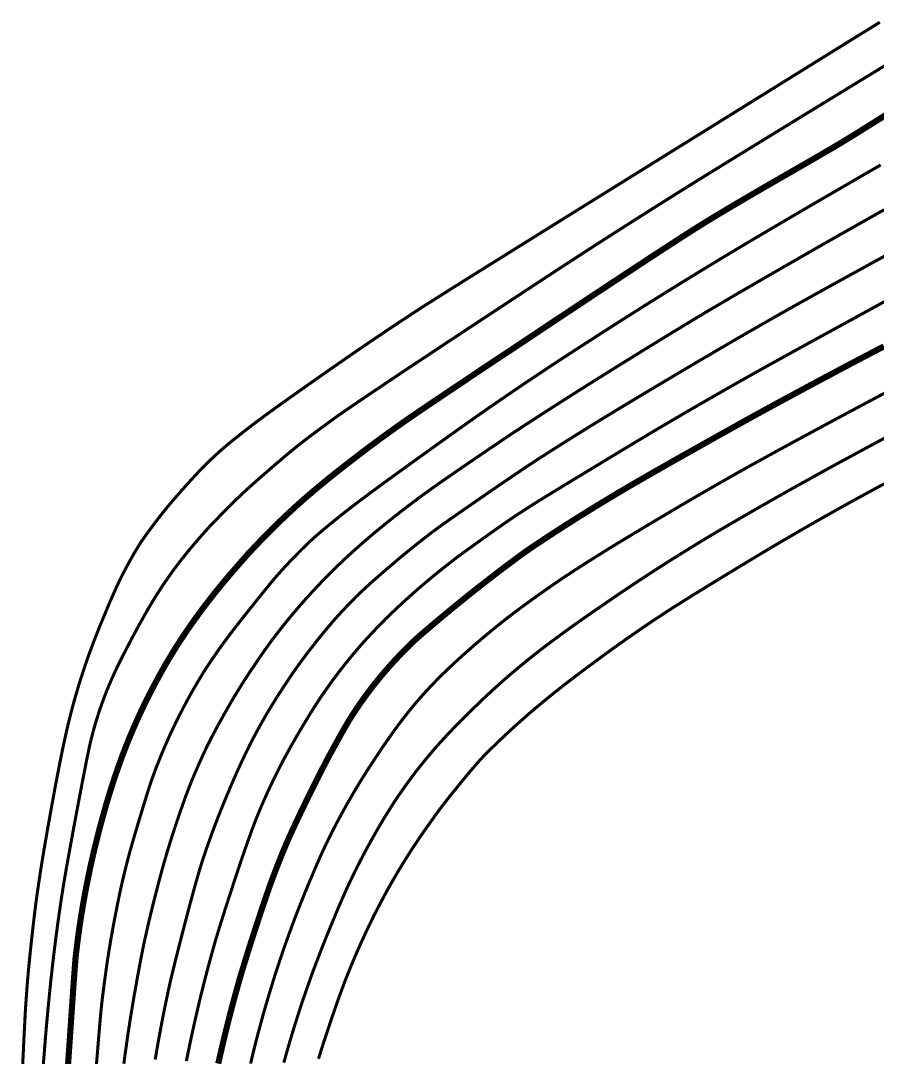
# Model space of a CAD drawing. Extents: x 36524600 to 36525730, y 2746759 to 2747713.
# Drawn here: x 36525086.26 to 36525107.36, y 2747667.17 to 2747692.71 of the extents above; entities that cross this region are included whole.
import ezdxf

# ---------------------------------------------------------------- set-up
doc = ezdxf.new("R2010")
doc.units = 0
doc.header["$LTSCALE"] = 1000
doc.header["$MEASUREMENT"] = 0
doc.layers.add('DGX', color=251, linetype='Continuous')

# ---------------------------------------------------------------- blocks, each defined once
blk = doc.blocks.new('dxt')
at = {"layer": 'DGX', "color": 253, "linetype": 'Continuous', "flags": 128}
for points, const_width in [([(36525087.365, 2747666.08), (36525087.447, 2747667.295), (36525087.513, 2747668.257), (36525087.562, 2747668.966), (36525087.595, 2747669.42), (36525087.611, 2747669.621), (36525087.62, 2747669.695), (36525087.628, 2747669.769), (36525087.637, 2747669.843), (36525087.646, 2747669.917), (36525087.655, 2747669.991), (36525087.665, 2747670.065), (36525087.674, 2747670.139), (36525087.684, 2747670.213), (36525087.695, 2747670.287), (36525087.705, 2747670.361), (36525087.716, 2747670.435), (36525087.727, 2747670.508), (36525087.738, 2747670.582), (36525087.75, 2747670.656), (36525087.762, 2747670.729), (36525087.774, 2747670.803), (36525087.786, 2747670.876), (36525087.799, 2747670.95), (36525087.812, 2747671.023), (36525087.825, 2747671.097), (36525087.838, 2747671.17), (36525087.852, 2747671.243), (36525087.866, 2747671.317), (36525087.88, 2747671.39), (36525087.894, 2747671.463), (36525087.909, 2747671.536), (36525087.923, 2747671.609), (36525087.939, 2747671.682), (36525087.954, 2747671.755), (36525087.969, 2747671.828), (36525087.985, 2747671.901), (36525088.001, 2747671.974), (36525088.018, 2747672.047), (36525088.034, 2747672.119), (36525088.051, 2747672.192), (36525088.068, 2747672.264), (36525088.085, 2747672.337), (36525088.103, 2747672.409), (36525088.121, 2747672.482), (36525088.139, 2747672.554), (36525088.157, 2747672.627), (36525088.176, 2747672.699), (36525088.194, 2747672.771), (36525088.213, 2747672.843), (36525088.232, 2747672.915), (36525088.252, 2747672.987), (36525088.272, 2747673.059), (36525088.292, 2747673.131), (36525088.311, 2747673.199), (36525088.328, 2747673.261), (36525088.343, 2747673.315), (36525088.357, 2747673.363), (36525088.368, 2747673.404), (36525088.378, 2747673.438), (36525088.386, 2747673.465), (36525088.392, 2747673.485), (36525088.398, 2747673.505), (36525088.406, 2747673.533), (36525088.417, 2747673.567), (36525088.43, 2747673.609), (36525088.445, 2747673.657), (36525088.462, 2747673.713), (36525088.482, 2747673.776), (36525088.504, 2747673.846), (36525088.528, 2747673.92), (36525088.552, 2747673.993), (36525088.576, 2747674.067), (36525088.601, 2747674.14), (36525088.626, 2747674.213), (36525088.651, 2747674.286), (36525088.677, 2747674.359), (36525088.703, 2747674.431), (36525088.729, 2747674.504), (36525088.756, 2747674.576), (36525088.783, 2747674.649), (36525088.811, 2747674.721), (36525088.839, 2747674.793), (36525088.867, 2747674.865), (36525088.895, 2747674.936), (36525088.924, 2747675.008), (36525088.954, 2747675.08), (36525088.986, 2747675.155), (36525089.018, 2747675.231), (36525089.052, 2747675.309), (36525089.087, 2747675.388), (36525089.123, 2747675.47), (36525089.161, 2747675.554), (36525089.2, 2747675.639), (36525089.242, 2747675.727), (36525089.286, 2747675.82), (36525089.334, 2747675.917), (36525089.384, 2747676.018), (36525089.438, 2747676.124), (36525089.494, 2747676.234), (36525089.554, 2747676.348), (36525089.617, 2747676.466), (36525089.682, 2747676.586), (36525089.748, 2747676.706), (36525089.816, 2747676.825), (36525089.885, 2747676.943), (36525089.955, 2747677.06), (36525090.026, 2747677.176), (36525090.098, 2747677.292), (36525090.172, 2747677.407), (36525090.247, 2747677.521), (36525090.323, 2747677.635), (36525090.4, 2747677.748), (36525090.478, 2747677.86), (36525090.557, 2747677.972), (36525090.637, 2747678.082), (36525090.718, 2747678.192), (36525090.801, 2747678.302), (36525090.884, 2747678.41), (36525090.968, 2747678.518), (36525091.053, 2747678.625), (36525091.139, 2747678.731), (36525091.226, 2747678.837), (36525091.313, 2747678.942), (36525091.402, 2747679.046), (36525091.491, 2747679.15), (36525091.576, 2747679.248), (36525091.652, 2747679.335), (36525091.718, 2747679.41), (36525091.775, 2747679.475), (36525091.823, 2747679.53), (36525091.861, 2747679.573), (36525091.89, 2747679.605), (36525091.91, 2747679.626), (36525091.927, 2747679.645), (36525091.95, 2747679.669), (36525091.977, 2747679.697), (36525092.009, 2747679.731), (36525092.047, 2747679.77), (36525092.089, 2747679.815), (36525092.137, 2747679.864), (36525092.189, 2747679.919), (36525092.244, 2747679.976), (36525092.3, 2747680.032), (36525092.355, 2747680.089), (36525092.411, 2747680.145), (36525092.467, 2747680.201), (36525092.524, 2747680.256), (36525092.58, 2747680.312), (36525092.637, 2747680.367), (36525092.695, 2747680.422), (36525092.752, 2747680.477), (36525092.81, 2747680.531), (36525092.867, 2747680.585), (36525092.925, 2747680.639), (36525092.984, 2747680.693), (36525093.042, 2747680.746), (36525093.101, 2747680.799), (36525093.161, 2747680.853), (36525093.224, 2747680.908), (36525093.289, 2747680.965), (36525093.356, 2747681.023), (36525093.426, 2747681.083), (36525093.498, 2747681.144), (36525093.573, 2747681.207), (36525093.65, 2747681.271), (36525093.732, 2747681.339), (36525093.822, 2747681.412), (36525093.921, 2747681.491), (36525094.027, 2747681.576), (36525094.142, 2747681.666), (36525094.265, 2747681.763), (36525094.396, 2747681.864), (36525094.536, 2747681.972), (36525094.679, 2747682.082), (36525094.824, 2747682.191), (36525094.969, 2747682.299), (36525095.114, 2747682.407), (36525095.26, 2747682.514), (36525095.407, 2747682.619), (36525095.554, 2747682.724), (36525095.702, 2747682.828), (36525095.889, 2747682.958), (36525096.153, 2747683.137), (36525096.495, 2747683.368), (36525096.913, 2747683.649), (36525097.409, 2747683.981), (36525097.982, 2747684.363), (36525098.633, 2747684.796), (36525099.361, 2747685.28), (36525100.091, 2747685.765), (36525100.748, 2747686.2), (36525101.333, 2747686.585), (36525101.846, 2747686.922), (36525102.286, 2747687.208), (36525102.654, 2747687.446), (36525102.949, 2747687.634), (36525103.172, 2747687.772), (36525103.365, 2747687.889), (36525103.57, 2747688.012), (36525103.787, 2747688.141), (36525104.017, 2747688.277), (36525104.258, 2747688.418), (36525104.512, 2747688.566), (36525104.778, 2747688.72), (36525105.057, 2747688.88), (36525105.329, 2747689.037), (36525105.578, 2747689.18), (36525105.803, 2747689.31), (36525106.003, 2747689.427), (36525106.181, 2747689.53), (36525106.334, 2747689.62), (36525106.463, 2747689.697), (36525106.568, 2747689.761), (36525106.675, 2747689.826), (36525106.807, 2747689.907), (36525106.965, 2747690.005), (36525107.148, 2747690.12), (36525107.358, 2747690.251), (36525107.593, 2747690.399)], 0.15), ([(36525088.113, 2747666.851), (36525088.152, 2747667.313), (36525088.183, 2747667.69), (36525088.208, 2747667.982), (36525088.226, 2747668.189), (36525088.237, 2747668.31), (36525088.246, 2747668.395), (36525088.256, 2747668.489), (36525088.268, 2747668.592), (36525088.282, 2747668.706), (36525088.298, 2747668.829), (36525088.315, 2747668.963), (36525088.334, 2747669.106), (36525088.355, 2747669.259), (36525088.377, 2747669.416), (36525088.4, 2747669.574), (36525088.424, 2747669.731), (36525088.45, 2747669.888), (36525088.476, 2747670.045), (36525088.503, 2747670.202), (36525088.532, 2747670.359), (36525088.561, 2747670.515), (36525088.59, 2747670.667), (36525088.618, 2747670.809), (36525088.644, 2747670.94), (36525088.669, 2747671.062), (36525088.692, 2747671.174), (36525088.714, 2747671.277), (36525088.734, 2747671.369), (36525088.753, 2747671.452), (36525088.771, 2747671.529), (36525088.789, 2747671.607), (36525088.808, 2747671.684), (36525088.827, 2747671.761), (36525088.846, 2747671.839), (36525088.865, 2747671.916), (36525088.885, 2747671.993), (36525088.905, 2747672.07), (36525088.927, 2747672.153), (36525088.953, 2747672.249), (36525088.984, 2747672.358), (36525089.019, 2747672.479), (36525089.058, 2747672.613), (36525089.101, 2747672.76), (36525089.148, 2747672.919), (36525089.2, 2747673.091), (36525089.252, 2747673.261), (36525089.299, 2747673.415), (36525089.341, 2747673.553), (36525089.379, 2747673.675), (36525089.413, 2747673.781), (36525089.442, 2747673.871), (36525089.466, 2747673.945), (36525089.486, 2747674.003), (36525089.504, 2747674.053), (36525089.522, 2747674.103), (36525089.54, 2747674.153), (36525089.559, 2747674.202), (36525089.577, 2747674.252), (36525089.596, 2747674.302), (36525089.615, 2747674.351), (36525089.635, 2747674.401), (36525089.654, 2747674.45), (36525089.674, 2747674.499), (36525089.693, 2747674.549), (36525089.713, 2747674.598), (36525089.734, 2747674.647), (36525089.754, 2747674.696), (36525089.775, 2747674.745), (36525089.795, 2747674.794), (36525089.816, 2747674.842), (36525089.838, 2747674.891), (36525089.859, 2747674.94), (36525089.88, 2747674.988), (36525089.902, 2747675.037), (36525089.924, 2747675.085), (36525089.946, 2747675.133), (36525089.969, 2747675.181), (36525089.991, 2747675.229), (36525090.014, 2747675.277), (36525090.037, 2747675.325), (36525090.06, 2747675.373), (36525090.083, 2747675.421), (36525090.106, 2747675.469), (36525090.13, 2747675.516), (36525090.153, 2747675.564), (36525090.177, 2747675.611), (36525090.201, 2747675.658), (36525090.226, 2747675.705), (36525090.25, 2747675.753), (36525090.275, 2747675.8), (36525090.3, 2747675.846), (36525090.325, 2747675.893), (36525090.35, 2747675.94), (36525090.375, 2747675.987), (36525090.401, 2747676.033), (36525090.426, 2747676.08), (36525090.452, 2747676.126), (36525090.478, 2747676.172), (36525090.504, 2747676.218), (36525090.531, 2747676.264), (36525090.557, 2747676.31), (36525090.584, 2747676.356), (36525090.611, 2747676.402), (36525090.638, 2747676.448), (36525090.665, 2747676.493), (36525090.693, 2747676.539), (36525090.72, 2747676.584), (36525090.748, 2747676.629), (36525090.776, 2747676.674), (36525090.806, 2747676.722), (36525090.84, 2747676.775), (36525090.879, 2747676.833), (36525090.921, 2747676.896), (36525090.967, 2747676.965), (36525091.018, 2747677.039), (36525091.072, 2747677.118), (36525091.131, 2747677.203), (36525091.196, 2747677.295), (36525091.27, 2747677.396), (36525091.353, 2747677.508), (36525091.445, 2747677.63), (36525091.546, 2747677.761), (36525091.656, 2747677.902), (36525091.775, 2747678.053), (36525091.903, 2747678.214), (36525092.029, 2747678.372), (36525092.143, 2747678.514), (36525092.245, 2747678.641), (36525092.335, 2747678.751), (36525092.413, 2747678.846), (36525092.478, 2747678.925), (36525092.532, 2747678.989), (36525092.573, 2747679.036), (36525092.608, 2747679.076), (36525092.643, 2747679.116), (36525092.679, 2747679.155), (36525092.715, 2747679.194), (36525092.75, 2747679.234), (36525092.786, 2747679.273), (36525092.823, 2747679.311), (36525092.859, 2747679.35), (36525092.895, 2747679.389), (36525092.932, 2747679.427), (36525092.969, 2747679.465), (36525093.006, 2747679.503), (36525093.043, 2747679.541), (36525093.08, 2747679.579), (36525093.117, 2747679.617), (36525093.155, 2747679.654), (36525093.192, 2747679.692), (36525093.23, 2747679.729), (36525093.268, 2747679.766), (36525093.306, 2747679.803), (36525093.345, 2747679.84), (36525093.383, 2747679.876), (36525093.422, 2747679.913), (36525093.461, 2747679.949), (36525093.505, 2747679.989), (36525093.56, 2747680.037), (36525093.625, 2747680.093), (36525093.701, 2747680.157), (36525093.788, 2747680.229), (36525093.885, 2747680.309), (36525093.993, 2747680.397), (36525094.111, 2747680.493), (36525094.248, 2747680.602), (36525094.41, 2747680.727), (36525094.598, 2747680.87), (36525094.812, 2747681.03), (36525095.051, 2747681.207), (36525095.316, 2747681.401), (36525095.607, 2747681.612), (36525095.923, 2747681.84), (36525096.241, 2747682.068), (36525096.534, 2747682.279), (36525096.805, 2747682.472), (36525097.051, 2747682.648), (36525097.274, 2747682.806), (36525097.473, 2747682.946), (36525097.649, 2747683.07), (36525097.801, 2747683.176), (36525097.942, 2747683.272), (36525098.082, 2747683.369), (36525098.223, 2747683.466), (36525098.364, 2747683.562), (36525098.505, 2747683.658), (36525098.646, 2747683.753), (36525098.787, 2747683.849), (36525098.929, 2747683.944), (36525099.081, 2747684.045), (36525099.252, 2747684.159), (36525099.444, 2747684.284), (36525099.655, 2747684.423), (36525099.887, 2747684.573), (36525100.139, 2747684.736), (36525100.41, 2747684.911), (36525100.702, 2747685.098), (36525101.003, 2747685.291), (36525101.305, 2747685.482), (36525101.606, 2747685.673), (36525101.908, 2747685.862), (36525102.209, 2747686.049), (36525102.51, 2747686.236), (36525102.811, 2747686.421), (36525103.112, 2747686.605), (36525103.423, 2747686.794), (36525103.754, 2747686.993), (36525104.105, 2747687.203), (36525104.475, 2747687.423), (36525104.866, 2747687.653), (36525105.276, 2747687.894), (36525105.705, 2747688.145), (36525106.155, 2747688.407), (36525106.605, 2747688.668), (36525107.036, 2747688.918), (36525107.448, 2747689.156)], 0.075), ([(36525107.428, 2747692.673), (36525106.899, 2747692.346), (36525106.222, 2747691.926), (36525105.397, 2747691.414), (36525104.424, 2747690.809), (36525103.302, 2747690.112), (36525102.032, 2747689.323), (36525100.763, 2747688.534), (36525099.645, 2747687.839), (36525098.678, 2747687.236), (36525097.862, 2747686.727), (36525097.197, 2747686.312), (36525096.684, 2747685.989), (36525096.321, 2747685.76), (36525096.109, 2747685.625), (36525095.972, 2747685.535), (36525095.836, 2747685.446), (36525095.7, 2747685.356), (36525095.564, 2747685.266), (36525095.428, 2747685.176), (36525095.293, 2747685.085), (36525095.157, 2747684.994), (36525095.022, 2747684.903), (36525094.887, 2747684.812), (36525094.752, 2747684.72), (36525094.618, 2747684.628), (36525094.483, 2747684.536), (36525094.349, 2747684.444), (36525094.215, 2747684.351), (36525094.081, 2747684.258), (36525093.947, 2747684.165), (36525093.812, 2747684.071), (36525093.674, 2747683.974), (36525093.532, 2747683.875), (36525093.388, 2747683.773), (36525093.241, 2747683.669), (36525093.09, 2747683.563), (36525092.936, 2747683.454), (36525092.78, 2747683.343), (36525092.625, 2747683.233), (36525092.477, 2747683.126), (36525092.336, 2747683.024), (36525092.202, 2747682.925), (36525092.074, 2747682.83), (36525091.954, 2747682.739), (36525091.84, 2747682.652), (36525091.733, 2747682.568), (36525091.633, 2747682.489), (36525091.54, 2747682.415), (36525091.453, 2747682.345), (36525091.374, 2747682.28), (36525091.301, 2747682.219), (36525091.236, 2747682.163), (36525091.177, 2747682.112), (36525091.125, 2747682.065), (36525091.076, 2747682.021), (36525091.028, 2747681.976), (36525090.98, 2747681.931), (36525090.932, 2747681.885), (36525090.885, 2747681.839), (36525090.838, 2747681.793), (36525090.791, 2747681.747), (36525090.745, 2747681.7), (36525090.696, 2747681.65), (36525090.642, 2747681.594), (36525090.582, 2747681.531), (36525090.518, 2747681.461), (36525090.448, 2747681.385), (36525090.374, 2747681.303), (36525090.294, 2747681.214), (36525090.209, 2747681.119), (36525090.123, 2747681.021), (36525090.039, 2747680.924), (36525089.958, 2747680.829), (36525089.88, 2747680.736), (36525089.805, 2747680.644), (36525089.733, 2747680.553), (36525089.663, 2747680.464), (36525089.596, 2747680.377), (36525089.532, 2747680.292), (36525089.473, 2747680.213), (36525089.419, 2747680.139), (36525089.369, 2747680.07), (36525089.323, 2747680.007), (36525089.282, 2747679.949), (36525089.245, 2747679.895), (36525089.213, 2747679.848), (36525089.182, 2747679.799), (36525089.148, 2747679.744), (36525089.111, 2747679.683), (36525089.071, 2747679.616), (36525089.029, 2747679.543), (36525088.983, 2747679.463), (36525088.935, 2747679.377), (36525088.885, 2747679.285), (36525088.832, 2747679.187), (36525088.779, 2747679.083), (36525088.724, 2747678.975), (36525088.669, 2747678.861), (36525088.614, 2747678.741), (36525088.557, 2747678.616), (36525088.5, 2747678.486), (36525088.441, 2747678.351), (36525088.384, 2747678.215), (36525088.33, 2747678.085), (36525088.278, 2747677.96), (36525088.229, 2747677.841), (36525088.183, 2747677.727), (36525088.139, 2747677.618), (36525088.099, 2747677.515), (36525088.061, 2747677.417), (36525088.024, 2747677.321), (36525087.989, 2747677.226), (36525087.954, 2747677.13), (36525087.919, 2747677.034), (36525087.885, 2747676.937), (36525087.852, 2747676.841), (36525087.82, 2747676.744), (36525087.788, 2747676.647), (36525087.756, 2747676.55), (36525087.725, 2747676.453), (36525087.695, 2747676.355), (36525087.666, 2747676.257), (36525087.637, 2747676.159), (36525087.608, 2747676.061), (36525087.581, 2747675.963), (36525087.553, 2747675.865), (36525087.527, 2747675.766), (36525087.501, 2747675.667), (36525087.476, 2747675.568), (36525087.451, 2747675.469), (36525087.427, 2747675.37), (36525087.404, 2747675.271), (36525087.381, 2747675.171), (36525087.359, 2747675.072), (36525087.337, 2747674.97), (36525087.314, 2747674.865), (36525087.291, 2747674.756), (36525087.268, 2747674.643), (36525087.244, 2747674.526), (36525087.22, 2747674.406), (36525087.196, 2747674.282), (36525087.171, 2747674.155), (36525087.146, 2747674.022), (36525087.119, 2747673.882), (36525087.092, 2747673.735), (36525087.064, 2747673.582), (36525087.034, 2747673.421), (36525087.004, 2747673.254), (36525086.973, 2747673.079), (36525086.94, 2747672.898), (36525086.909, 2747672.719), (36525086.88, 2747672.551), (36525086.853, 2747672.396), (36525086.828, 2747672.251), (36525086.806, 2747672.118), (36525086.786, 2747671.997), (36525086.768, 2747671.887), (36525086.753, 2747671.788), (36525086.738, 2747671.695), (36525086.725, 2747671.603), (36525086.711, 2747671.51), (36525086.697, 2747671.417), (36525086.684, 2747671.324), (36525086.67, 2747671.231), (36525086.657, 2747671.139), (36525086.644, 2747671.046), (36525086.631, 2747670.947), (36525086.617, 2747670.836), (36525086.602, 2747670.714), (36525086.586, 2747670.58), (36525086.569, 2747670.435), (36525086.551, 2747670.278), (36525086.532, 2747670.109), (36525086.512, 2747669.928), (36525086.493, 2747669.742), (36525086.474, 2747669.555), (36525086.456, 2747669.369), (36525086.439, 2747669.182), (36525086.423, 2747668.995), (36525086.409, 2747668.808), (36525086.395, 2747668.621), (36525086.382, 2747668.434), (36525086.364, 2747668.125), (36525086.336, 2747667.57), (36525086.298, 2747666.771)], 0.075), ([(36525086.816, 2747666.973), (36525086.833, 2747667.192), (36525086.849, 2747667.394), (36525086.863, 2747667.578), (36525086.877, 2747667.744), (36525086.89, 2747667.893), (36525086.902, 2747668.033), (36525086.915, 2747668.173), (36525086.928, 2747668.313), (36525086.941, 2747668.453), (36525086.955, 2747668.593), (36525086.969, 2747668.733), (36525086.983, 2747668.873), (36525086.997, 2747669.013), (36525087.012, 2747669.153), (36525087.028, 2747669.292), (36525087.043, 2747669.432), (36525087.06, 2747669.572), (36525087.076, 2747669.711), (36525087.093, 2747669.851), (36525087.111, 2747669.99), (36525087.128, 2747670.13), (36525087.147, 2747670.269), (36525087.165, 2747670.408), (36525087.185, 2747670.548), (36525087.204, 2747670.687), (36525087.224, 2747670.826), (36525087.245, 2747670.965), (36525087.265, 2747671.104), (36525087.287, 2747671.243), (36525087.311, 2747671.395), (36525087.341, 2747671.572), (36525087.375, 2747671.775), (36525087.416, 2747672.004), (36525087.462, 2747672.258), (36525087.513, 2747672.538), (36525087.569, 2747672.844), (36525087.631, 2747673.175), (36525087.693, 2747673.503), (36525087.749, 2747673.798), (36525087.799, 2747674.06), (36525087.844, 2747674.289), (36525087.882, 2747674.486), (36525087.916, 2747674.649), (36525087.943, 2747674.78), (36525087.965, 2747674.878), (36525087.984, 2747674.959), (36525088.004, 2747675.041), (36525088.025, 2747675.122), (36525088.046, 2747675.202), (36525088.068, 2747675.283), (36525088.091, 2747675.363), (36525088.115, 2747675.443), (36525088.139, 2747675.523), (36525088.165, 2747675.603), (36525088.191, 2747675.683), (36525088.217, 2747675.762), (36525088.245, 2747675.841), (36525088.273, 2747675.92), (36525088.302, 2747675.998), (36525088.331, 2747676.076), (36525088.361, 2747676.154), (36525088.392, 2747676.232), (36525088.424, 2747676.309), (36525088.457, 2747676.386), (36525088.49, 2747676.463), (36525088.524, 2747676.539), (36525088.558, 2747676.616), (36525088.593, 2747676.691), (36525088.629, 2747676.767), (36525088.667, 2747676.844), (36525088.706, 2747676.923), (36525088.747, 2747677.005), (36525088.79, 2747677.09), (36525088.835, 2747677.178), (36525088.881, 2747677.268), (36525088.93, 2747677.361), (36525088.98, 2747677.457), (36525089.031, 2747677.553), (36525089.082, 2747677.647), (36525089.131, 2747677.738), (36525089.179, 2747677.827), (36525089.227, 2747677.913), (36525089.274, 2747677.997), (36525089.32, 2747678.079), (36525089.365, 2747678.158), (36525089.41, 2747678.236), (36525089.456, 2747678.314), (36525089.502, 2747678.391), (36525089.549, 2747678.468), (36525089.596, 2747678.544), (36525089.644, 2747678.62), (36525089.693, 2747678.695), (36525089.743, 2747678.77), (36525089.793, 2747678.845), (36525089.843, 2747678.919), (36525089.895, 2747678.993), (36525089.947, 2747679.067), (36525089.999, 2747679.14), (36525090.052, 2747679.212), (36525090.106, 2747679.284), (36525090.16, 2747679.356), (36525090.215, 2747679.427), (36525090.271, 2747679.498), (36525090.327, 2747679.568), (36525090.384, 2747679.638), (36525090.441, 2747679.707), (36525090.499, 2747679.776), (36525090.557, 2747679.844), (36525090.616, 2747679.912), (36525090.672, 2747679.976), (36525090.723, 2747680.034), (36525090.767, 2747680.084), (36525090.806, 2747680.128), (36525090.838, 2747680.164), (36525090.865, 2747680.194), (36525090.886, 2747680.217), (36525090.9, 2747680.233), (36525090.915, 2747680.249), (36525090.935, 2747680.27), (36525090.961, 2747680.297), (36525090.993, 2747680.33), (36525091.03, 2747680.368), (36525091.073, 2747680.412), (36525091.121, 2747680.462), (36525091.175, 2747680.518), (36525091.232, 2747680.577), (36525091.29, 2747680.635), (36525091.347, 2747680.693), (36525091.405, 2747680.751), (36525091.463, 2747680.808), (36525091.521, 2747680.866), (36525091.58, 2747680.923), (36525091.639, 2747680.979), (36525091.702, 2747681.039), (36525091.773, 2747681.105), (36525091.852, 2747681.178), (36525091.939, 2747681.256), (36525092.034, 2747681.341), (36525092.137, 2747681.433), (36525092.249, 2747681.53), (36525092.368, 2747681.634), (36525092.488, 2747681.738), (36525092.601, 2747681.834), (36525092.706, 2747681.924), (36525092.803, 2747682.006), (36525092.893, 2747682.081), (36525092.976, 2747682.149), (36525093.052, 2747682.211), (36525093.12, 2747682.265), (36525093.188, 2747682.318), (36525093.265, 2747682.378), (36525093.35, 2747682.443), (36525093.444, 2747682.513), (36525093.547, 2747682.59), (36525093.657, 2747682.672), (36525093.777, 2747682.76), (36525093.905, 2747682.854), (36525094.068, 2747682.971), (36525094.295, 2747683.129), (36525094.585, 2747683.327), (36525094.939, 2747683.566), (36525095.356, 2747683.846), (36525095.836, 2747684.166), (36525096.379, 2747684.527), (36525096.986, 2747684.929), (36525097.6, 2747685.334), (36525098.163, 2747685.705), (36525098.676, 2747686.043), (36525099.139, 2747686.347), (36525099.552, 2747686.618), (36525099.915, 2747686.854), (36525100.228, 2747687.057), (36525100.491, 2747687.227), (36525100.728, 2747687.379), (36525100.966, 2747687.531), (36525101.204, 2747687.683), (36525101.443, 2747687.835), (36525101.681, 2747687.986), (36525101.92, 2747688.137), (36525102.159, 2747688.287), (36525102.398, 2747688.438), (36525102.665, 2747688.605), (36525102.99, 2747688.807), (36525103.371, 2747689.042), (36525103.808, 2747689.312), (36525104.303, 2747689.616), (36525104.855, 2747689.955), (36525105.463, 2747690.327), (36525106.128, 2747690.734), (36525106.789, 2747691.138), (36525107.386, 2747691.502), (36525107.918, 2747691.826)], 0.075), ([(36525088.801, 2747667.01), (36525088.824, 2747667.185), (36525088.85, 2747667.372), (36525088.877, 2747667.564), (36525088.905, 2747667.757), (36525088.934, 2747667.949), (36525088.964, 2747668.141), (36525088.995, 2747668.333), (36525089.027, 2747668.525), (36525089.06, 2747668.717), (36525089.094, 2747668.908), (36525089.127, 2747669.094), (36525089.159, 2747669.267), (36525089.189, 2747669.428), (36525089.217, 2747669.577), (36525089.244, 2747669.715), (36525089.269, 2747669.84), (36525089.292, 2747669.953), (36525089.314, 2747670.054), (36525089.335, 2747670.149), (36525089.356, 2747670.244), (36525089.378, 2747670.338), (36525089.399, 2747670.433), (36525089.421, 2747670.528), (36525089.444, 2747670.622), (36525089.466, 2747670.717), (36525089.489, 2747670.811), (36525089.513, 2747670.908), (36525089.539, 2747671.01), (36525089.566, 2747671.117), (36525089.595, 2747671.229), (36525089.625, 2747671.347), (36525089.657, 2747671.469), (36525089.691, 2747671.596), (36525089.726, 2747671.728), (36525089.763, 2747671.864), (36525089.802, 2747672), (36525089.842, 2747672.139), (36525089.883, 2747672.278), (36525089.927, 2747672.42), (36525089.971, 2747672.562), (36525090.017, 2747672.706), (36525090.065, 2747672.852), (36525090.112, 2747672.993), (36525090.157, 2747673.125), (36525090.199, 2747673.248), (36525090.239, 2747673.362), (36525090.276, 2747673.466), (36525090.31, 2747673.561), (36525090.342, 2747673.647), (36525090.371, 2747673.723), (36525090.397, 2747673.79), (36525090.42, 2747673.849), (36525090.439, 2747673.898), (36525090.455, 2747673.938), (36525090.467, 2747673.97), (36525090.476, 2747673.992), (36525090.481, 2747674.006), (36525090.483, 2747674.011), (36525090.485, 2747674.015), (36525090.491, 2747674.028), (36525090.5, 2747674.051), (36525090.514, 2747674.081), (36525090.531, 2747674.121), (36525090.552, 2747674.17), (36525090.577, 2747674.227), (36525090.606, 2747674.293), (36525090.636, 2747674.364), (36525090.667, 2747674.434), (36525090.699, 2747674.504), (36525090.731, 2747674.574), (36525090.763, 2747674.644), (36525090.795, 2747674.713), (36525090.828, 2747674.783), (36525090.862, 2747674.852), (36525090.898, 2747674.925), (36525090.939, 2747675.007), (36525090.985, 2747675.096), (36525091.037, 2747675.194), (36525091.094, 2747675.3), (36525091.156, 2747675.413), (36525091.223, 2747675.535), (36525091.296, 2747675.665), (36525091.372, 2747675.799), (36525091.449, 2747675.932), (36525091.527, 2747676.064), (36525091.607, 2747676.195), (36525091.688, 2747676.326), (36525091.77, 2747676.456), (36525091.854, 2747676.585), (36525091.939, 2747676.713), (36525092.022, 2747676.836), (36525092.1, 2747676.952), (36525092.173, 2747677.059), (36525092.242, 2747677.157), (36525092.305, 2747677.248), (36525092.364, 2747677.33), (36525092.418, 2747677.404), (36525092.466, 2747677.469), (36525092.513, 2747677.53), (36525092.56, 2747677.591), (36525092.607, 2747677.652), (36525092.654, 2747677.712), (36525092.702, 2747677.773), (36525092.75, 2747677.833), (36525092.798, 2747677.893), (36525092.847, 2747677.952), (36525092.895, 2747678.012), (36525092.945, 2747678.071), (36525092.994, 2747678.13), (36525093.044, 2747678.188), (36525093.094, 2747678.247), (36525093.144, 2747678.305), (36525093.195, 2747678.363), (36525093.245, 2747678.421), (36525093.297, 2747678.478), (36525093.348, 2747678.535), (36525093.4, 2747678.592), (36525093.452, 2747678.649), (36525093.504, 2747678.705), (36525093.556, 2747678.761), (36525093.609, 2747678.817), (36525093.662, 2747678.873), (36525093.716, 2747678.928), (36525093.769, 2747678.983), (36525093.823, 2747679.038), (36525093.877, 2747679.092), (36525093.932, 2747679.147), (36525093.987, 2747679.201), (36525094.042, 2747679.254), (36525094.097, 2747679.308), (36525094.153, 2747679.361), (36525094.208, 2747679.414), (36525094.265, 2747679.466), (36525094.321, 2747679.519), (36525094.378, 2747679.571), (36525094.435, 2747679.623), (36525094.492, 2747679.674), (36525094.549, 2747679.725), (36525094.607, 2747679.776), (36525094.665, 2747679.827), (36525094.723, 2747679.878), (36525094.781, 2747679.928), (36525094.84, 2747679.978), (36525094.899, 2747680.028), (36525094.958, 2747680.078), (36525095.017, 2747680.127), (36525095.076, 2747680.176), (36525095.136, 2747680.225), (36525095.196, 2747680.274), (36525095.255, 2747680.322), (36525095.315, 2747680.371), (36525095.376, 2747680.419), (36525095.436, 2747680.467), (36525095.496, 2747680.515), (36525095.557, 2747680.562), (36525095.618, 2747680.61), (36525095.679, 2747680.657), (36525095.74, 2747680.704), (36525095.801, 2747680.751), (36525095.862, 2747680.797), (36525095.924, 2747680.844), (36525095.986, 2747680.89), (36525096.047, 2747680.936), (36525096.109, 2747680.982), (36525096.171, 2747681.027), (36525096.234, 2747681.073), (36525096.296, 2747681.118), (36525096.359, 2747681.163), (36525096.421, 2747681.208), (36525096.484, 2747681.252), (36525096.553, 2747681.301), (36525096.635, 2747681.358), (36525096.729, 2747681.423), (36525096.835, 2747681.497), (36525096.953, 2747681.578), (36525097.084, 2747681.668), (36525097.227, 2747681.766), (36525097.383, 2747681.873), (36525097.541, 2747681.98), (36525097.69, 2747682.082), (36525097.832, 2747682.179), (36525097.966, 2747682.269), (36525098.091, 2747682.354), (36525098.209, 2747682.433), (36525098.318, 2747682.506), (36525098.419, 2747682.573), (36525098.523, 2747682.641), (36525098.639, 2747682.717), (36525098.767, 2747682.801), (36525098.908, 2747682.892), (36525099.061, 2747682.991), (36525099.227, 2747683.098), (36525099.405, 2747683.212), (36525099.595, 2747683.334), (36525099.795, 2747683.461), (36525100.002, 2747683.592), (36525100.215, 2747683.727), (36525100.434, 2747683.864), (36525100.66, 2747684.006), (36525100.892, 2747684.15), (36525101.13, 2747684.299), (36525101.375, 2747684.45), (36525101.617, 2747684.6), (36525101.847, 2747684.741), (36525102.065, 2747684.875), (36525102.27, 2747685.001), (36525102.463, 2747685.118), (36525102.644, 2747685.228), (36525102.812, 2747685.33), (36525102.969, 2747685.424), (36525103.128, 2747685.52), (36525103.307, 2747685.626), (36525103.505, 2747685.742), (36525103.722, 2747685.87), (36525103.958, 2747686.008), (36525104.214, 2747686.156), (36525104.488, 2747686.315), (36525104.782, 2747686.485), (36525105.086, 2747686.66), (36525105.39, 2747686.835), (36525105.695, 2747687.01), (36525106, 2747687.185), (36525106.306, 2747687.359), (36525106.613, 2747687.533), (36525106.921, 2747687.707), (36525107.229, 2747687.881), (36525107.538, 2747688.055)], 0.075), ([(36525089.573, 2747667.114), (36525089.592, 2747667.228), (36525089.611, 2747667.341), (36525089.631, 2747667.454), (36525089.651, 2747667.568), (36525089.672, 2747667.681), (36525089.693, 2747667.794), (36525089.714, 2747667.907), (36525089.735, 2747668.02), (36525089.757, 2747668.133), (36525089.78, 2747668.246), (36525089.802, 2747668.359), (36525089.825, 2747668.472), (36525089.849, 2747668.584), (36525089.872, 2747668.697), (36525089.896, 2747668.81), (36525089.921, 2747668.922), (36525089.948, 2747669.044), (36525089.982, 2747669.187), (36525090.021, 2747669.349), (36525090.066, 2747669.532), (36525090.117, 2747669.735), (36525090.173, 2747669.957), (36525090.236, 2747670.2), (36525090.304, 2747670.463), (36525090.373, 2747670.725), (36525090.436, 2747670.964), (36525090.495, 2747671.181), (36525090.548, 2747671.376), (36525090.597, 2747671.548), (36525090.64, 2747671.698), (36525090.678, 2747671.826), (36525090.711, 2747671.932), (36525090.742, 2747672.026), (36525090.773, 2747672.12), (36525090.804, 2747672.214), (36525090.836, 2747672.308), (36525090.869, 2747672.401), (36525090.902, 2747672.495), (36525090.935, 2747672.588), (36525090.969, 2747672.681), (36525091.003, 2747672.774), (36525091.038, 2747672.867), (36525091.074, 2747672.96), (36525091.109, 2747673.052), (36525091.145, 2747673.144), (36525091.182, 2747673.237), (36525091.219, 2747673.328), (36525091.256, 2747673.42), (36525091.293, 2747673.509), (36525091.327, 2747673.592), (36525091.36, 2747673.669), (36525091.389, 2747673.741), (36525091.417, 2747673.807), (36525091.443, 2747673.867), (36525091.466, 2747673.921), (36525091.487, 2747673.969), (36525091.507, 2747674.016), (36525091.529, 2747674.066), (36525091.552, 2747674.119), (36525091.577, 2747674.174), (36525091.603, 2747674.232), (36525091.631, 2747674.292), (36525091.66, 2747674.356), (36525091.69, 2747674.422), (36525091.721, 2747674.489), (36525091.753, 2747674.556), (36525091.785, 2747674.623), (36525091.817, 2747674.69), (36525091.85, 2747674.757), (36525091.883, 2747674.823), (36525091.916, 2747674.89), (36525091.95, 2747674.956), (36525091.984, 2747675.022), (36525092.019, 2747675.088), (36525092.054, 2747675.153), (36525092.089, 2747675.219), (36525092.124, 2747675.284), (36525092.16, 2747675.349), (36525092.196, 2747675.414), (36525092.233, 2747675.478), (36525092.27, 2747675.543), (36525092.307, 2747675.607), (36525092.345, 2747675.671), (36525092.383, 2747675.735), (36525092.421, 2747675.798), (36525092.46, 2747675.862), (36525092.499, 2747675.925), (36525092.538, 2747675.988), (36525092.579, 2747676.052), (36525092.621, 2747676.119), (36525092.666, 2747676.188), (36525092.712, 2747676.259), (36525092.76, 2747676.333), (36525092.811, 2747676.409), (36525092.863, 2747676.488), (36525092.917, 2747676.569), (36525092.975, 2747676.653), (36525093.037, 2747676.742), (36525093.104, 2747676.835), (36525093.175, 2747676.933), (36525093.251, 2747677.035), (36525093.331, 2747677.141), (36525093.416, 2747677.251), (36525093.506, 2747677.366), (36525093.596, 2747677.48), (36525093.684, 2747677.589), (36525093.768, 2747677.692), (36525093.85, 2747677.789), (36525093.928, 2747677.881), (36525094.003, 2747677.968), (36525094.075, 2747678.049), (36525094.145, 2747678.124), (36525094.21, 2747678.194), (36525094.272, 2747678.259), (36525094.33, 2747678.32), (36525094.383, 2747678.376), (36525094.433, 2747678.427), (36525094.479, 2747678.473), (36525094.52, 2747678.515), (36525094.558, 2747678.552), (36525094.594, 2747678.586), (36525094.63, 2747678.62), (36525094.666, 2747678.654), (36525094.702, 2747678.688), (36525094.738, 2747678.722), (36525094.775, 2747678.756), (36525094.812, 2747678.789), (36525094.848, 2747678.822), (36525094.885, 2747678.856), (36525094.922, 2747678.889), (36525094.959, 2747678.922), (36525094.996, 2747678.955), (36525095.034, 2747678.987), (36525095.071, 2747679.02), (36525095.108, 2747679.053), (36525095.146, 2747679.086), (36525095.185, 2747679.119), (36525095.226, 2747679.155), (36525095.269, 2747679.192), (36525095.315, 2747679.232), (36525095.364, 2747679.273), (36525095.415, 2747679.316), (36525095.468, 2747679.361), (36525095.524, 2747679.409), (36525095.58, 2747679.457), (36525095.638, 2747679.504), (36525095.695, 2747679.552), (36525095.752, 2747679.599), (36525095.81, 2747679.646), (36525095.868, 2747679.693), (36525095.926, 2747679.74), (36525095.984, 2747679.787), (36525096.042, 2747679.833), (36525096.101, 2747679.879), (36525096.159, 2747679.925), (36525096.218, 2747679.971), (36525096.277, 2747680.016), (36525096.336, 2747680.062), (36525096.395, 2747680.107), (36525096.455, 2747680.152), (36525096.525, 2747680.203), (36525096.615, 2747680.269), (36525096.726, 2747680.348), (36525096.858, 2747680.441), (36525097.011, 2747680.548), (36525097.184, 2747680.668), (36525097.378, 2747680.803), (36525097.592, 2747680.951), (36525097.809, 2747681.1), (36525098.01, 2747681.238), (36525098.195, 2747681.364), (36525098.364, 2747681.48), (36525098.517, 2747681.583), (36525098.654, 2747681.675), (36525098.775, 2747681.756), (36525098.88, 2747681.825), (36525098.983, 2747681.893), (36525099.099, 2747681.967), (36525099.227, 2747682.049), (36525099.367, 2747682.139), (36525099.52, 2747682.236), (36525099.686, 2747682.34), (36525099.863, 2747682.452), (36525100.054, 2747682.571), (36525100.263, 2747682.701), (36525100.497, 2747682.845), (36525100.757, 2747683.004), (36525101.042, 2747683.177), (36525101.353, 2747683.364), (36525101.688, 2747683.565), (36525102.049, 2747683.78), (36525102.435, 2747684.01), (36525102.828, 2747684.243), (36525103.209, 2747684.467), (36525103.578, 2747684.683), (36525103.934, 2747684.891), (36525104.28, 2747685.09), (36525104.613, 2747685.281), (36525104.934, 2747685.464), (36525105.243, 2747685.639), (36525105.566, 2747685.819), (36525105.928, 2747686.021), (36525106.33, 2747686.243), (36525106.771, 2747686.486), (36525107.251, 2747686.75), (36525107.771, 2747687.034)], 0.075), ([(36525090.342, 2747667.078), (36525090.365, 2747667.192), (36525090.388, 2747667.306), (36525090.412, 2747667.42), (36525090.435, 2747667.534), (36525090.46, 2747667.647), (36525090.484, 2747667.761), (36525090.509, 2747667.875), (36525090.534, 2747667.988), (36525090.56, 2747668.102), (36525090.586, 2747668.215), (36525090.612, 2747668.328), (36525090.638, 2747668.441), (36525090.665, 2747668.554), (36525090.693, 2747668.667), (36525090.72, 2747668.78), (36525090.749, 2747668.893), (36525090.777, 2747669.006), (36525090.806, 2747669.118), (36525090.835, 2747669.231), (36525090.865, 2747669.343), (36525090.895, 2747669.456), (36525090.925, 2747669.568), (36525090.956, 2747669.68), (36525090.987, 2747669.792), (36525091.018, 2747669.904), (36525091.05, 2747670.016), (36525091.086, 2747670.138), (36525091.129, 2747670.281), (36525091.179, 2747670.444), (36525091.237, 2747670.628), (36525091.302, 2747670.833), (36525091.375, 2747671.058), (36525091.455, 2747671.303), (36525091.542, 2747671.57), (36525091.631, 2747671.838), (36525091.715, 2747672.087), (36525091.795, 2747672.319), (36525091.87, 2747672.533), (36525091.941, 2747672.728), (36525092.007, 2747672.906), (36525092.069, 2747673.066), (36525092.127, 2747673.207), (36525092.182, 2747673.339), (36525092.239, 2747673.471), (36525092.298, 2747673.603), (36525092.357, 2747673.733), (36525092.418, 2747673.863), (36525092.48, 2747673.993), (36525092.543, 2747674.122), (36525092.607, 2747674.25), (36525092.673, 2747674.378), (36525092.739, 2747674.506), (36525092.807, 2747674.632), (36525092.876, 2747674.758), (36525092.946, 2747674.884), (36525093.017, 2747675.008), (36525093.089, 2747675.133), (36525093.162, 2747675.256), (36525093.233, 2747675.375), (36525093.301, 2747675.486), (36525093.364, 2747675.59), (36525093.423, 2747675.685), (36525093.478, 2747675.773), (36525093.528, 2747675.852), (36525093.574, 2747675.924), (36525093.617, 2747675.987), (36525093.657, 2747676.047), (36525093.697, 2747676.106), (36525093.738, 2747676.165), (36525093.779, 2747676.224), (36525093.82, 2747676.282), (36525093.862, 2747676.341), (36525093.904, 2747676.399), (36525093.946, 2747676.457), (36525093.988, 2747676.515), (36525094.031, 2747676.572), (36525094.074, 2747676.629), (36525094.118, 2747676.686), (36525094.162, 2747676.743), (36525094.206, 2747676.8), (36525094.25, 2747676.856), (36525094.295, 2747676.912), (36525094.34, 2747676.967), (36525094.386, 2747677.023), (36525094.431, 2747677.078), (36525094.477, 2747677.133), (36525094.524, 2747677.188), (36525094.57, 2747677.242), (36525094.617, 2747677.296), (36525094.665, 2747677.35), (36525094.712, 2747677.403), (36525094.76, 2747677.457), (36525094.809, 2747677.51), (36525094.857, 2747677.562), (36525094.906, 2747677.615), (36525094.955, 2747677.667), (36525095.005, 2747677.719), (36525095.054, 2747677.77), (36525095.101, 2747677.819), (36525095.142, 2747677.86), (36525095.176, 2747677.896), (36525095.204, 2747677.925), (36525095.226, 2747677.947), (36525095.242, 2747677.964), (36525095.251, 2747677.973), (36525095.254, 2747677.977), (36525095.258, 2747677.98), (36525095.268, 2747677.989), (36525095.284, 2747678.005), (36525095.307, 2747678.026), (36525095.336, 2747678.054), (36525095.372, 2747678.088), (36525095.414, 2747678.129), (36525095.463, 2747678.175), (36525095.515, 2747678.224), (36525095.567, 2747678.274), (36525095.62, 2747678.323), (36525095.673, 2747678.371), (36525095.725, 2747678.42), (36525095.779, 2747678.468), (36525095.832, 2747678.516), (36525095.885, 2747678.564), (36525095.939, 2747678.612), (36525095.993, 2747678.66), (36525096.047, 2747678.707), (36525096.101, 2747678.754), (36525096.156, 2747678.801), (36525096.211, 2747678.847), (36525096.266, 2747678.894), (36525096.321, 2747678.94), (36525096.376, 2747678.986), (36525096.431, 2747679.031), (36525096.487, 2747679.077), (36525096.543, 2747679.122), (36525096.599, 2747679.167), (36525096.655, 2747679.212), (36525096.711, 2747679.256), (36525096.768, 2747679.301), (36525096.822, 2747679.343), (36525096.871, 2747679.381), (36525096.914, 2747679.415), (36525096.953, 2747679.445), (36525096.986, 2747679.471), (36525097.015, 2747679.493), (36525097.038, 2747679.51), (36525097.056, 2747679.524), (36525097.079, 2747679.541), (36525097.116, 2747679.568), (36525097.168, 2747679.606), (36525097.235, 2747679.654), (36525097.316, 2747679.712), (36525097.412, 2747679.781), (36525097.522, 2747679.861), (36525097.648, 2747679.95), (36525097.776, 2747680.042), (36525097.897, 2747680.128), (36525098.009, 2747680.207), (36525098.113, 2747680.28), (36525098.209, 2747680.347), (36525098.298, 2747680.408), (36525098.378, 2747680.462), (36525098.45, 2747680.51), (36525098.518, 2747680.555), (36525098.586, 2747680.6), (36525098.654, 2747680.644), (36525098.723, 2747680.688), (36525098.791, 2747680.732), (36525098.86, 2747680.776), (36525098.929, 2747680.82), (36525098.998, 2747680.863), (36525099.082, 2747680.915), (36525099.195, 2747680.985), (36525099.337, 2747681.072), (36525099.509, 2747681.177), (36525099.71, 2747681.3), (36525099.94, 2747681.439), (36525100.2, 2747681.597), (36525100.489, 2747681.772), (36525100.783, 2747681.95), (36525101.058, 2747682.116), (36525101.313, 2747682.27), (36525101.549, 2747682.411), (36525101.766, 2747682.541), (36525101.963, 2747682.659), (36525102.141, 2747682.764), (36525102.3, 2747682.858), (36525102.449, 2747682.945), (36525102.598, 2747683.032), (36525102.748, 2747683.119), (36525102.897, 2747683.205), (36525103.047, 2747683.292), (36525103.196, 2747683.378), (36525103.346, 2747683.464), (36525103.496, 2747683.55), (36525103.646, 2747683.635), (36525103.796, 2747683.721), (36525103.946, 2747683.806), (36525104.097, 2747683.891), (36525104.247, 2747683.976), (36525104.398, 2747684.06), (36525104.549, 2747684.144), (36525104.7, 2747684.229), (36525104.872, 2747684.324), (36525105.089, 2747684.444), (36525105.348, 2747684.587), (36525105.652, 2747684.754), (36525105.998, 2747684.944), (36525106.389, 2747685.158), (36525106.823, 2747685.395), (36525107.3, 2747685.657), (36525107.794, 2747685.926)], 0.075), ([(36525091.126, 2747667.015), (36525091.174, 2747667.225), (36525091.22, 2747667.421), (36525091.263, 2747667.605), (36525091.304, 2747667.775), (36525091.343, 2747667.932), (36525091.379, 2747668.076), (36525091.412, 2747668.207), (36525091.444, 2747668.329), (36525091.476, 2747668.45), (36525091.507, 2747668.567), (36525091.539, 2747668.682), (36525091.569, 2747668.794), (36525091.6, 2747668.904), (36525091.63, 2747669.011), (36525091.659, 2747669.115), (36525091.691, 2747669.224), (36525091.728, 2747669.346), (36525091.769, 2747669.48), (36525091.814, 2747669.627), (36525091.864, 2747669.787), (36525091.919, 2747669.959), (36525091.979, 2747670.144), (36525092.043, 2747670.341), (36525092.107, 2747670.538), (36525092.168, 2747670.723), (36525092.225, 2747670.894), (36525092.279, 2747671.052), (36525092.329, 2747671.198), (36525092.375, 2747671.33), (36525092.418, 2747671.45), (36525092.457, 2747671.557), (36525092.494, 2747671.657), (36525092.532, 2747671.756), (36525092.571, 2747671.856), (36525092.61, 2747671.955), (36525092.649, 2747672.055), (36525092.689, 2747672.154), (36525092.73, 2747672.253), (36525092.771, 2747672.351), (36525092.815, 2747672.456), (36525092.866, 2747672.572), (36525092.924, 2747672.7), (36525092.988, 2747672.839), (36525093.059, 2747672.99), (36525093.136, 2747673.153), (36525093.22, 2747673.328), (36525093.31, 2747673.514), (36525093.403, 2747673.702), (36525093.493, 2747673.883), (36525093.58, 2747674.057), (36525093.665, 2747674.224), (36525093.747, 2747674.383), (36525093.827, 2747674.536), (36525093.905, 2747674.681), (36525093.98, 2747674.818), (36525094.051, 2747674.947), (36525094.117, 2747675.066), (36525094.177, 2747675.174), (36525094.233, 2747675.272), (36525094.284, 2747675.359), (36525094.329, 2747675.436), (36525094.37, 2747675.503), (36525094.405, 2747675.559), (36525094.438, 2747675.611), (36525094.471, 2747675.661), (36525094.504, 2747675.712), (36525094.538, 2747675.763), (36525094.572, 2747675.813), (36525094.606, 2747675.863), (36525094.641, 2747675.913), (36525094.676, 2747675.962), (36525094.711, 2747676.012), (36525094.747, 2747676.061), (36525094.783, 2747676.11), (36525094.819, 2747676.159), (36525094.855, 2747676.207), (36525094.892, 2747676.255), (36525094.929, 2747676.303), (36525094.967, 2747676.351), (36525095.004, 2747676.399), (36525095.042, 2747676.446), (36525095.081, 2747676.493), (36525095.119, 2747676.54), (36525095.158, 2747676.587), (36525095.197, 2747676.633), (36525095.237, 2747676.679), (36525095.276, 2747676.725), (36525095.316, 2747676.771), (36525095.357, 2747676.816), (36525095.397, 2747676.862), (36525095.438, 2747676.907), (36525095.479, 2747676.951), (36525095.521, 2747676.996), (36525095.562, 2747677.04), (36525095.604, 2747677.084), (36525095.646, 2747677.128), (36525095.689, 2747677.171), (36525095.731, 2747677.214), (36525095.774, 2747677.257), (36525095.817, 2747677.3), (36525095.861, 2747677.342), (36525095.905, 2747677.385), (36525095.948, 2747677.426), (36525095.999, 2747677.473), (36525096.062, 2747677.53), (36525096.137, 2747677.596), (36525096.226, 2747677.672), (36525096.326, 2747677.758), (36525096.44, 2747677.854), (36525096.566, 2747677.96), (36525096.704, 2747678.075), (36525096.849, 2747678.195), (36525096.994, 2747678.314), (36525097.139, 2747678.432), (36525097.284, 2747678.549), (36525097.429, 2747678.665), (36525097.575, 2747678.779), (36525097.72, 2747678.893), (36525097.866, 2747679.005), (36525098.007, 2747679.114), (36525098.14, 2747679.215), (36525098.263, 2747679.308), (36525098.378, 2747679.394), (36525098.484, 2747679.473), (36525098.582, 2747679.544), (36525098.67, 2747679.608), (36525098.75, 2747679.664), (36525098.83, 2747679.72), (36525098.92, 2747679.781), (36525099.021, 2747679.848), (36525099.131, 2747679.921), (36525099.251, 2747680), (36525099.381, 2747680.084), (36525099.521, 2747680.175), (36525099.671, 2747680.271), (36525099.826, 2747680.369), (36525099.981, 2747680.468), (36525100.137, 2747680.565), (36525100.294, 2747680.662), (36525100.45, 2747680.758), (36525100.607, 2747680.854), (36525100.765, 2747680.949), (36525100.923, 2747681.044), (36525101.087, 2747681.141), (36525101.263, 2747681.245), (36525101.452, 2747681.355), (36525101.654, 2747681.471), (36525101.868, 2747681.594), (36525102.094, 2747681.723), (36525102.333, 2747681.859), (36525102.584, 2747682), (36525102.836, 2747682.142), (36525103.077, 2747682.278), (36525103.307, 2747682.407), (36525103.526, 2747682.529), (36525103.734, 2747682.645), (36525103.931, 2747682.755), (36525104.117, 2747682.859), (36525104.292, 2747682.956), (36525104.472, 2747683.055), (36525104.674, 2747683.165), (36525104.897, 2747683.287), (36525105.142, 2747683.419), (36525105.409, 2747683.563), (36525105.697, 2747683.718), (36525106.006, 2747683.883), (36525106.337, 2747684.06), (36525106.697, 2747684.251), (36525107.095, 2747684.46), (36525107.529, 2747684.686)], 0.15), ([(36525091.923, 2747667.016), (36525091.967, 2747667.199), (36525092.011, 2747667.381), (36525092.057, 2747667.562), (36525092.104, 2747667.744), (36525092.153, 2747667.925), (36525092.202, 2747668.106), (36525092.252, 2747668.287), (36525092.304, 2747668.467), (36525092.357, 2747668.647), (36525092.411, 2747668.827), (36525092.466, 2747669.006), (36525092.522, 2747669.185), (36525092.58, 2747669.363), (36525092.638, 2747669.541), (36525092.698, 2747669.718), (36525092.759, 2747669.895), (36525092.822, 2747670.072), (36525092.885, 2747670.248), (36525092.95, 2747670.424), (36525093.016, 2747670.599), (36525093.083, 2747670.774), (36525093.151, 2747670.948), (36525093.221, 2747671.122), (36525093.292, 2747671.295), (36525093.361, 2747671.463), (36525093.427, 2747671.619), (36525093.489, 2747671.765), (36525093.546, 2747671.899), (36525093.6, 2747672.022), (36525093.65, 2747672.135), (36525093.696, 2747672.236), (36525093.738, 2747672.326), (36525093.778, 2747672.41), (36525093.819, 2747672.494), (36525093.86, 2747672.578), (36525093.902, 2747672.662), (36525093.944, 2747672.746), (36525093.986, 2747672.829), (36525094.029, 2747672.912), (36525094.073, 2747672.995), (36525094.117, 2747673.077), (36525094.161, 2747673.159), (36525094.206, 2747673.241), (36525094.251, 2747673.323), (36525094.297, 2747673.405), (36525094.343, 2747673.486), (36525094.39, 2747673.567), (36525094.437, 2747673.648), (36525094.484, 2747673.728), (36525094.532, 2747673.809), (36525094.581, 2747673.889), (36525094.629, 2747673.968), (36525094.679, 2747674.048), (36525094.728, 2747674.127), (36525094.779, 2747674.206), (36525094.829, 2747674.285), (36525094.879, 2747674.361), (36525094.927, 2747674.435), (36525094.973, 2747674.505), (36525095.016, 2747674.571), (36525095.058, 2747674.634), (36525095.098, 2747674.694), (36525095.136, 2747674.75), (36525095.171, 2747674.803), (36525095.207, 2747674.855), (36525095.243, 2747674.907), (36525095.28, 2747674.961), (36525095.317, 2747675.015), (36525095.356, 2747675.07), (36525095.396, 2747675.126), (36525095.436, 2747675.182), (36525095.477, 2747675.24), (36525095.519, 2747675.298), (36525095.561, 2747675.355), (36525095.604, 2747675.412), (36525095.647, 2747675.469), (36525095.69, 2747675.526), (36525095.734, 2747675.582), (36525095.779, 2747675.638), (36525095.823, 2747675.694), (36525095.868, 2747675.749), (36525095.913, 2747675.804), (36525095.959, 2747675.859), (36525096.005, 2747675.913), (36525096.052, 2747675.968), (36525096.099, 2747676.021), (36525096.146, 2747676.075), (36525096.193, 2747676.128), (36525096.241, 2747676.181), (36525096.29, 2747676.233), (36525096.338, 2747676.286), (36525096.387, 2747676.337), (36525096.436, 2747676.389), (36525096.486, 2747676.44), (36525096.536, 2747676.491), (36525096.587, 2747676.542), (36525096.637, 2747676.592), (36525096.688, 2747676.642), (36525096.74, 2747676.691), (36525096.791, 2747676.741), (36525096.843, 2747676.79), (36525096.895, 2747676.839), (36525096.947, 2747676.888), (36525097, 2747676.936), (36525097.053, 2747676.985), (36525097.106, 2747677.033), (36525097.159, 2747677.081), (36525097.212, 2747677.128), (36525097.266, 2747677.176), (36525097.32, 2747677.223), (36525097.373, 2747677.271), (36525097.427, 2747677.318), (36525097.482, 2747677.364), (36525097.536, 2747677.411), (36525097.59, 2747677.457), (36525097.645, 2747677.504), (36525097.7, 2747677.55), (36525097.755, 2747677.596), (36525097.81, 2747677.641), (36525097.865, 2747677.687), (36525097.92, 2747677.732), (36525097.976, 2747677.777), (36525098.032, 2747677.822), (36525098.088, 2747677.867), (36525098.144, 2747677.912), (36525098.2, 2747677.956), (36525098.256, 2747678), (36525098.313, 2747678.044), (36525098.373, 2747678.091), (36525098.441, 2747678.142), (36525098.517, 2747678.198), (36525098.599, 2747678.259), (36525098.69, 2747678.326), (36525098.788, 2747678.397), (36525098.893, 2747678.473), (36525099.006, 2747678.554), (36525099.122, 2747678.637), (36525099.24, 2747678.719), (36525099.357, 2747678.801), (36525099.475, 2747678.882), (36525099.594, 2747678.962), (36525099.713, 2747679.041), (36525099.833, 2747679.12), (36525099.953, 2747679.198), (36525100.074, 2747679.276), (36525100.194, 2747679.353), (36525100.315, 2747679.43), (36525100.437, 2747679.506), (36525100.558, 2747679.582), (36525100.68, 2747679.658), (36525100.802, 2747679.733), (36525100.924, 2747679.808), (36525101.054, 2747679.887), (36525101.2, 2747679.976), (36525101.361, 2747680.073), (36525101.538, 2747680.179), (36525101.73, 2747680.294), (36525101.938, 2747680.418), (36525102.162, 2747680.55), (36525102.4, 2747680.692), (36525102.647, 2747680.838), (36525102.895, 2747680.982), (36525103.143, 2747681.126), (36525103.392, 2747681.269), (36525103.641, 2747681.411), (36525103.89, 2747681.553), (36525104.14, 2747681.693), (36525104.391, 2747681.832), (36525104.656, 2747681.979), (36525104.949, 2747682.139), (36525105.272, 2747682.315), (36525105.623, 2747682.505), (36525106.002, 2747682.71), (36525106.41, 2747682.929), (36525106.847, 2747683.163), (36525107.313, 2747683.411), (36525107.791, 2747683.665)], 0.075), ([(36525092.743, 2747667.038), (36525092.775, 2747667.154), (36525092.808, 2747667.271), (36525092.841, 2747667.387), (36525092.874, 2747667.502), (36525092.908, 2747667.618), (36525092.943, 2747667.734), (36525092.978, 2747667.849), (36525093.013, 2747667.964), (36525093.049, 2747668.079), (36525093.086, 2747668.194), (36525093.123, 2747668.309), (36525093.16, 2747668.424), (36525093.198, 2747668.538), (36525093.237, 2747668.652), (36525093.276, 2747668.766), (36525093.316, 2747668.88), (36525093.356, 2747668.994), (36525093.396, 2747669.108), (36525093.437, 2747669.221), (36525093.479, 2747669.334), (36525093.521, 2747669.447), (36525093.564, 2747669.56), (36525093.608, 2747669.674), (36525093.653, 2747669.792), (36525093.701, 2747669.913), (36525093.75, 2747670.037), (36525093.802, 2747670.165), (36525093.855, 2747670.296), (36525093.91, 2747670.43), (36525093.967, 2747670.568), (36525094.023, 2747670.704), (36525094.077, 2747670.832), (36525094.129, 2747670.954), (36525094.179, 2747671.068), (36525094.226, 2747671.175), (36525094.27, 2747671.274), (36525094.312, 2747671.367), (36525094.352, 2747671.452), (36525094.391, 2747671.534), (36525094.43, 2747671.615), (36525094.47, 2747671.697), (36525094.51, 2747671.778), (36525094.55, 2747671.859), (36525094.591, 2747671.939), (36525094.632, 2747672.02), (36525094.674, 2747672.1), (36525094.716, 2747672.18), (36525094.758, 2747672.26), (36525094.801, 2747672.34), (36525094.844, 2747672.419), (36525094.888, 2747672.498), (36525094.932, 2747672.577), (36525094.976, 2747672.656), (36525095.021, 2747672.734), (36525095.066, 2747672.813), (36525095.112, 2747672.891), (36525095.158, 2747672.968), (36525095.204, 2747673.046), (36525095.251, 2747673.123), (36525095.299, 2747673.2), (36525095.347, 2747673.276), (36525095.395, 2747673.352), (36525095.444, 2747673.428), (36525095.493, 2747673.503), (36525095.543, 2747673.578), (36525095.594, 2747673.653), (36525095.645, 2747673.727), (36525095.697, 2747673.801), (36525095.749, 2747673.874), (36525095.802, 2747673.947), (36525095.855, 2747674.02), (36525095.909, 2747674.092), (36525095.963, 2747674.164), (36525096.018, 2747674.236), (36525096.074, 2747674.307), (36525096.13, 2747674.377), (36525096.186, 2747674.448), (36525096.243, 2747674.517), (36525096.301, 2747674.587), (36525096.359, 2747674.656), (36525096.417, 2747674.724), (36525096.476, 2747674.793), (36525096.536, 2747674.86), (36525096.596, 2747674.927), (36525096.657, 2747674.994), (36525096.718, 2747675.06), (36525096.781, 2747675.128), (36525096.85, 2747675.2), (36525096.922, 2747675.276), (36525097, 2747675.355), (36525097.082, 2747675.438), (36525097.169, 2747675.525), (36525097.26, 2747675.616), (36525097.356, 2747675.711), (36525097.453, 2747675.806), (36525097.548, 2747675.897), (36525097.64, 2747675.986), (36525097.73, 2747676.071), (36525097.818, 2747676.152), (36525097.903, 2747676.231), (36525097.986, 2747676.306), (36525098.066, 2747676.379), (36525098.146, 2747676.449), (36525098.226, 2747676.519), (36525098.306, 2747676.588), (36525098.387, 2747676.657), (36525098.468, 2747676.725), (36525098.549, 2747676.793), (36525098.631, 2747676.861), (36525098.713, 2747676.928), (36525098.796, 2747676.995), (36525098.879, 2747677.061), (36525098.962, 2747677.126), (36525099.046, 2747677.192), (36525099.13, 2747677.257), (36525099.214, 2747677.321), (36525099.299, 2747677.385), (36525099.384, 2747677.448), (36525099.468, 2747677.51), (36525099.548, 2747677.569), (36525099.625, 2747677.625), (36525099.698, 2747677.679), (36525099.768, 2747677.729), (36525099.835, 2747677.777), (36525099.899, 2747677.823), (36525099.959, 2747677.865), (36525100.021, 2747677.909), (36525100.09, 2747677.958), (36525100.167, 2747678.011), (36525100.25, 2747678.07), (36525100.342, 2747678.133), (36525100.44, 2747678.201), (36525100.546, 2747678.274), (36525100.66, 2747678.352), (36525100.777, 2747678.433), (36525100.894, 2747678.513), (36525101.012, 2747678.593), (36525101.129, 2747678.672), (36525101.247, 2747678.751), (36525101.366, 2747678.83), (36525101.484, 2747678.908), (36525101.603, 2747678.986), (36525101.722, 2747679.064), (36525101.841, 2747679.141), (36525101.96, 2747679.218), (36525102.08, 2747679.294), (36525102.199, 2747679.371), (36525102.319, 2747679.447), (36525102.44, 2747679.522), (36525102.56, 2747679.597), (36525102.681, 2747679.672), (36525102.802, 2747679.747), (36525102.923, 2747679.821), (36525103.044, 2747679.895), (36525103.166, 2747679.968), (36525103.287, 2747680.041), (36525103.409, 2747680.114), (36525103.532, 2747680.186), (36525103.66, 2747680.262), (36525103.8, 2747680.343), (36525103.951, 2747680.431), (36525104.115, 2747680.526), (36525104.29, 2747680.627), (36525104.477, 2747680.734), (36525104.676, 2747680.847), (36525104.886, 2747680.967), (36525105.109, 2747681.093), (36525105.343, 2747681.225), (36525105.59, 2747681.362), (36525105.848, 2747681.505), (36525106.119, 2747681.654), (36525106.401, 2747681.809), (36525106.696, 2747681.969), (36525107.003, 2747682.135), (36525107.322, 2747682.307), (36525107.653, 2747682.484)], 0.075), ([(36525093.597, 2747667.133), (36525093.632, 2747667.245), (36525093.667, 2747667.358), (36525093.704, 2747667.474), (36525093.743, 2747667.593), (36525093.783, 2747667.716), (36525093.825, 2747667.843), (36525093.868, 2747667.972), (36525093.913, 2747668.105), (36525093.96, 2747668.242), (36525094.006, 2747668.376), (36525094.051, 2747668.503), (36525094.093, 2747668.623), (36525094.134, 2747668.737), (36525094.173, 2747668.843), (36525094.21, 2747668.942), (36525094.244, 2747669.034), (36525094.277, 2747669.119), (36525094.31, 2747669.2), (36525094.342, 2747669.281), (36525094.375, 2747669.362), (36525094.408, 2747669.443), (36525094.442, 2747669.523), (36525094.476, 2747669.604), (36525094.51, 2747669.684), (36525094.545, 2747669.764), (36525094.58, 2747669.845), (36525094.616, 2747669.924), (36525094.651, 2747670.004), (36525094.688, 2747670.084), (36525094.724, 2747670.163), (36525094.761, 2747670.242), (36525094.798, 2747670.321), (36525094.836, 2747670.4), (36525094.874, 2747670.479), (36525094.912, 2747670.557), (36525094.951, 2747670.636), (36525094.99, 2747670.714), (36525095.03, 2747670.792), (36525095.07, 2747670.869), (36525095.11, 2747670.947), (36525095.151, 2747671.024), (36525095.192, 2747671.101), (36525095.233, 2747671.178), (36525095.275, 2747671.255), (36525095.317, 2747671.331), (36525095.36, 2747671.408), (36525095.403, 2747671.483), (36525095.447, 2747671.559), (36525095.49, 2747671.635), (36525095.535, 2747671.71), (36525095.579, 2747671.785), (36525095.625, 2747671.86), (36525095.67, 2747671.934), (36525095.716, 2747672.009), (36525095.762, 2747672.083), (36525095.809, 2747672.157), (36525095.856, 2747672.23), (36525095.903, 2747672.304), (36525095.951, 2747672.377), (36525095.999, 2747672.449), (36525096.048, 2747672.522), (36525096.097, 2747672.594), (36525096.146, 2747672.666), (36525096.196, 2747672.738), (36525096.246, 2747672.81), (36525096.296, 2747672.879), (36525096.343, 2747672.946), (36525096.388, 2747673.01), (36525096.432, 2747673.07), (36525096.473, 2747673.128), (36525096.512, 2747673.182), (36525096.549, 2747673.233), (36525096.585, 2747673.281), (36525096.622, 2747673.332), (36525096.667, 2747673.39), (36525096.718, 2747673.456), (36525096.776, 2747673.53), (36525096.841, 2747673.612), (36525096.913, 2747673.701), (36525096.991, 2747673.798), (36525097.076, 2747673.903), (36525097.162, 2747674.009), (36525097.243, 2747674.107), (36525097.319, 2747674.198), (36525097.39, 2747674.282), (36525097.456, 2747674.358), (36525097.517, 2747674.428), (36525097.572, 2747674.49), (36525097.623, 2747674.545), (36525097.674, 2747674.599), (36525097.733, 2747674.658), (36525097.798, 2747674.724), (36525097.87, 2747674.794), (36525097.949, 2747674.871), (36525098.034, 2747674.953), (36525098.127, 2747675.041), (36525098.226, 2747675.134), (36525098.329, 2747675.23), (36525098.433, 2747675.325), (36525098.537, 2747675.419), (36525098.642, 2747675.512), (36525098.748, 2747675.605), (36525098.855, 2747675.697), (36525098.962, 2747675.788), (36525099.07, 2747675.878), (36525099.179, 2747675.968), (36525099.288, 2747676.057), (36525099.397, 2747676.145), (36525099.508, 2747676.233), (36525099.618, 2747676.32), (36525099.729, 2747676.406), (36525099.841, 2747676.492), (36525099.953, 2747676.577), (36525100.064, 2747676.66), (36525100.172, 2747676.741), (36525100.276, 2747676.819), (36525100.376, 2747676.893), (36525100.474, 2747676.965), (36525100.568, 2747677.035), (36525100.658, 2747677.101), (36525100.746, 2747677.164), (36525100.831, 2747677.226), (36525100.917, 2747677.288), (36525101.003, 2747677.349), (36525101.089, 2747677.41), (36525101.175, 2747677.471), (36525101.262, 2747677.532), (36525101.349, 2747677.592), (36525101.436, 2747677.652), (36525101.523, 2747677.712), (36525101.61, 2747677.771), (36525101.697, 2747677.831), (36525101.785, 2747677.89), (36525101.873, 2747677.949), (36525101.961, 2747678.007), (36525102.049, 2747678.065), (36525102.137, 2747678.124), (36525102.233, 2747678.186), (36525102.344, 2747678.257), (36525102.471, 2747678.337), (36525102.612, 2747678.426), (36525102.769, 2747678.524), (36525102.941, 2747678.631), (36525103.129, 2747678.746), (36525103.331, 2747678.87), (36525103.538, 2747678.997), (36525103.737, 2747679.118), (36525103.929, 2747679.235), (36525104.114, 2747679.347), (36525104.291, 2747679.454), (36525104.461, 2747679.556), (36525104.623, 2747679.653), (36525104.779, 2747679.745), (36525104.93, 2747679.835), (36525105.082, 2747679.924), (36525105.234, 2747680.013), (36525105.386, 2747680.101), (36525105.539, 2747680.19), (36525105.691, 2747680.277), (36525105.844, 2747680.365), (36525105.997, 2747680.452), (36525106.151, 2747680.539), (36525106.304, 2747680.625), (36525106.458, 2747680.711), (36525106.612, 2747680.797), (36525106.766, 2747680.882), (36525106.92, 2747680.967), (36525107.075, 2747681.051), (36525107.229, 2747681.135), (36525107.384, 2747681.219), (36525107.54, 2747681.302)], 0.075)]:
    blk.add_lwpolyline(points, dxfattribs=dict(at, const_width=const_width))

msp = doc.modelspace()

# ---------------------------------------------------------------- block references
msp.add_blockref('dxt', (0, 0))

doc.saveas('drawing.dxf')
